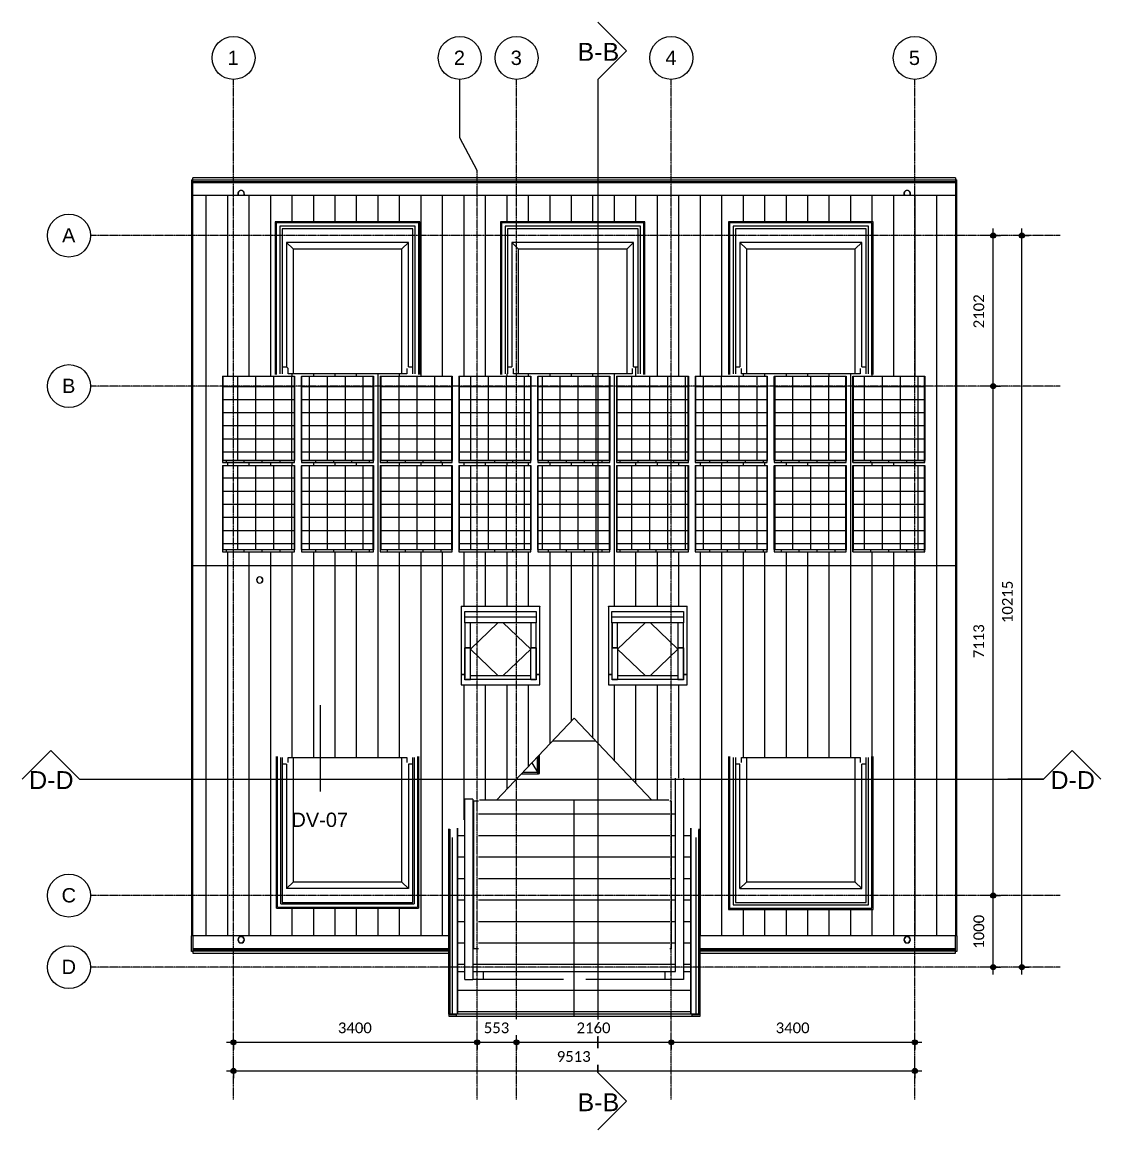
# Model space of a CAD drawing. Header units: millimetres. Extents: x -7971 to 7092, y -1411 to 14056.
import ezdxf

# ---------------------------------------------------------------- set-up
doc = ezdxf.new("R2010")
doc.units = ezdxf.units.MM
doc.linetypes.add('grid', pattern=[24, 15, -3, 3, -3])
for name, color, linetype, lineweight in [('A-ANNO-DIMS', 211, 'Continuous', 9), ('A-ANNO-DIMS-100', 211, 'Continuous', 9), ('A-DETL-MBND', 5, 'Continuous', 9), ('A-FLOR', 192, 'Continuous', 9), ('A-GENM', 13, 'Continuous', 9), ('A-GLAZ', 151, 'Continuous', 9), ('A-ROOF', 132, 'Continuous', 9), ('A-ROOF-OTLN', 132, 'Continuous', 9), ('A-ROOF-PATT', 132, 'Continuous', 9), ('A-WALL', 113, 'Continuous', 9), ('G-ANNO-SYMB', 111, 'Continuous', 9), ('S-COLS', 52, 'Continuous', 9), ('S-GRID', 1, 'Continuous', 9), ('S-GRID-IDEN', 1, 'Continuous', 9)]:
    doc.layers.add(name, color=color, linetype=linetype, lineweight=lineweight)
doc.styles.add('Arial', font='arial.ttf', dxfattribs={"height": 200})
doc.styles.add('Arial_1', font='arial.ttf', dxfattribs={"height": 250})
doc.styles.add('Calibri', font='calibri.ttf', dxfattribs={"height": 150})
doc.dimstyles.new('00_BR_maatvoering_1_5mm', dxfattribs={"dimscale": 304.8, "dimtxt": 176.602264, "dimasz": 0.918635, "dimexe": 0.328084, "dimexo": 0.0625, "dimgap": 0.229659, "dimtad": 1, "dimdec": 0, "dimzin": 0, "dimdsep": 46, "dimtxsty": 'Calibri', "dimblk1": 'DOTSMALL', "dimblk2": 'DOTSMALL', "dimsah": 1, "dimcen": 0.09, "dimdle": 0.328084, "dimazin": 0, "dimtfac": 1, "dimtdec": 4, "dimtix": 1, "dimtmove": 0, "dimatfit": 3, "dimfxl": 0.328084, "dimfxlon": 1, "dimtvp": 1, "dimtfill": 1, "dimtolj": 1, "dimtzin": 0, "dimarcsym": 2})

# ---------------------------------------------------------------- blocks, each defined once
blk = doc.blocks.new('Zonnepaneel - Zonnepaneel gebouw 1000x1600-406884-Dakaanzicht')
at = {"layer": 'A-GENM'}
h = blk.add_hatch(dxfattribs=at)
h.set_pattern_fill('FP_2', color=256, style=0, pattern_type=2)
h.set_pattern_definition([(270, (3630.52, 8523.85), (250, 2e-14), []), (0, (3630.52, 8523.85), (0, 182.838), [])])
h.paths.add_polyline_path([(4634, 7937), (4634, 9111), (3628, 9111), (3628, 7937), (4229, 7937)])
h.paths.add_polyline_path([(4631, 7939), (3631, 7939), (3631, 9109), (4631, 9109), (4631, 8162)])
h = blk.add_hatch(dxfattribs=at)
h.set_pattern_fill('FP_3', color=256, style=0, pattern_type=2)
h.set_pattern_definition([(0, (4542.9, 8604.8), (0, 182.838), []), (90, (4542.9, 8604.8), (-250, 2e-14), [])])
h.paths.add_polyline_path([(4631, 7939), (4631, 9109), (3631, 9109), (3631, 7939), (4229, 7939)])
h = blk.add_hatch(dxfattribs=at)
h.set_pattern_fill('FP_1', color=256, style=0, pattern_type=2)
h.set_pattern_definition([(0, (3630.52, 7936.58), (0, 170.5), []), (90, (3630.52, 7936.58), (-250, 2e-14), [])])
h.paths.add_polyline_path([(4634, 7909), (4634, 7937), (3628, 7937), (3628, 7909), (4229, 7909)])
for p, q in [((3628, 9111), (4634, 9111)), ((3628, 9111), (3628, 7937)), ((4631, 9109), (3631, 9109)), ((3631, 7939), (3631, 9109)), ((4631, 9109), (3631, 9109)), ((3631, 9109), (3631, 7939)), ((4631, 7939), (4631, 9109)), ((4631, 7939), (4631, 9109)), ((4634, 9111), (4634, 7937)), ((4634, 7937), (3628, 7937)), ((3628, 7937), (3628, 7909)), ((3628, 7909), (4634, 7909)), ((3631, 7939), (4631, 7939)), ((3631, 7939), (4631, 7939)), ((4634, 7909), (4634, 7937))]:
    blk.add_line(p, q, dxfattribs=at)
blk = doc.blocks.new('28_EB_HWA_grote slag - TRON60x2_5-2568815-Dakaanzicht')
at = {"layer": 'A-DETL-MBND'}
for radius, start, end in [(45, 50.8296, 180), (42.5, 48.16, 180), (42.5, 180, 311.84), (45, 180, 309.1704)]:
    blk.add_arc((-127, 0), radius, start, end, dxfattribs=at)
blk = doc.blocks.new('28_EB_HWA_grote slag - TRON60x2_5-2568840-Dakaanzicht')
at = {"layer": 'A-DETL-MBND'}
for radius, start, end in [(45, 360, 180), (42.5, 0, 180), (42.5, 180, 0), (45, 180, 360)]:
    blk.add_arc((-127, 0), radius, start, end, dxfattribs=at)
blk = doc.blocks.new('28_EB_HWA_grote slag - TRON60x2_5-V1-Dakaanzicht')
at = {"layer": 'A-DETL-MBND'}
for radius, start, end in [(45, 50.8296, 180), (42.5, 48.16, 180), (42.5, 180, 310.6525), (45, 180, 309.1704)]:
    blk.add_arc((-127, 0), radius, start, end, dxfattribs=at)
blk = doc.blocks.new('roof-windowsveluxgglintegra---de - Default-2137562-Dakaanzicht')
at = {"layer": 'A-GLAZ'}
for p, q in [((-1841, 5901), (-741, 5901)), ((-1841, 5901), (-1841, 5898)), ((-741, 5898), (-1841, 5898)), ((-1841, 5898), (-1841, 4947)), ((-741, 5901), (-741, 5898)), ((-741, 4947), (-741, 5898)), ((-1791, 5825), (-791, 5825)), ((-1791, 5746), (-1791, 5825)), ((-1791, 5669), (-1791, 5746)), ((-791, 5746), (-1791, 5746)), ((-791, 5825), (-791, 5746)), ((-791, 5746), (-791, 5669)), ((-1791, 5669), (-1791, 4896)), ((-791, 5669), (-1791, 5669)), ((-1788, 5669), (-1788, 5321)), ((-1329, 5669), (-1712, 5302)), ((-1712, 5321), (-1712, 5669)), ((-1253, 5669), (-869, 5302)), ((-869, 5669), (-869, 5321)), ((-793, 5321), (-793, 5669)), ((-791, 4896), (-791, 5669)), ((-1788, 5321), (-1712, 5321)), ((-1788, 4884), (-1788, 5321)), ((-1712, 5321), (-1788, 5321)), ((-1712, 4884), (-1712, 5321)), ((-1712, 5299), (-1329, 4933)), ((-869, 5299), (-1252, 4933)), ((-869, 5321), (-793, 5321)), ((-869, 4884), (-869, 5321)), ((-793, 5321), (-869, 5321)), ((-793, 5321), (-793, 4884)), ((-1841, 4947), (-1791, 4947)), ((-1791, 4947), (-1841, 4947)), ((-1841, 4947), (-1841, 4801)), ((-1841, 4801), (-741, 4801)), ((-1788, 4896), (-1791, 4896)), ((-1788, 4872), (-1788, 4884)), ((-1788, 4884), (-1712, 4884)), ((-1712, 4872), (-1788, 4872)), ((-869, 4930), (-1712, 4930)), ((-1712, 4884), (-1712, 4872)), ((-869, 4876), (-1712, 4876)), ((-869, 4872), (-869, 4884)), ((-869, 4884), (-793, 4884)), ((-793, 4872), (-869, 4872)), ((-791, 4896), (-793, 4896)), ((-793, 4884), (-793, 4872)), ((-791, 4947), (-741, 4947)), ((-741, 4947), (-791, 4947)), ((-741, 4801), (-741, 4947))]:
    blk.add_line(p, q, dxfattribs=at)
blk = doc.blocks.new('roof-windowsveluxgglintegra---de - Default-2137839-Dakaanzicht')
at = {"layer": 'A-GLAZ'}
for p, q in [((215, 5901), (1315, 5901)), ((215, 5898), (215, 5901)), ((1315, 5898), (215, 5898)), ((215, 5898), (215, 4947)), ((1315, 5898), (1315, 5901)), ((1315, 4947), (1315, 5898)), ((265, 5825), (1265, 5825)), ((265, 5746), (265, 5825)), ((265, 5669), (265, 5746)), ((1265, 5746), (265, 5746)), ((1265, 5825), (1265, 5746)), ((1265, 5746), (1265, 5669)), ((265, 5669), (265, 4896)), ((1265, 5669), (265, 5669)), ((268, 5669), (268, 5321)), ((727, 5669), (343, 5302)), ((343, 5321), (343, 5669)), ((803, 5669), (1187, 5302)), ((1187, 5669), (1187, 5321)), ((1262, 5321), (1262, 5669)), ((1265, 4896), (1265, 5669)), ((268, 5321), (343, 5321)), ((268, 4884), (268, 5321)), ((343, 5321), (268, 5321)), ((343, 5321), (343, 4884)), ((343, 5299), (727, 4933)), ((1187, 5299), (803, 4933)), ((1187, 5321), (1262, 5321)), ((1187, 5321), (1187, 4884)), ((1262, 5321), (1187, 5321)), ((1262, 5321), (1262, 4884)), ((215, 4947), (265, 4947)), ((265, 4947), (215, 4947)), ((215, 4947), (215, 4801)), ((215, 4801), (1315, 4801)), ((268, 4896), (265, 4896)), ((268, 4872), (268, 4884)), ((268, 4884), (343, 4884)), ((343, 4872), (268, 4872)), ((1187, 4930), (343, 4930)), ((343, 4884), (343, 4872)), ((1187, 4876), (343, 4876)), ((1187, 4884), (1262, 4884)), ((1187, 4872), (1187, 4884)), ((1262, 4872), (1187, 4872)), ((1265, 4896), (1262, 4896)), ((1262, 4884), (1262, 4872)), ((1265, 4947), (1315, 4947)), ((1315, 4947), (1265, 4947)), ((1315, 4801), (1315, 4947))]:
    blk.add_line(p, q, dxfattribs=at)
blk = doc.blocks.new('28_EB_HWA_grote slag - TRON60x2_5-V2-Dakaanzicht')
at = {"layer": 'A-DETL-MBND'}
for radius, start, end in [(45, 360, 180), (45, 180, 360), (42.5, 0, 180), (42.5, 180, 360)]:
    blk.add_arc((-127, 0), radius, start, end, dxfattribs=at)
blk = doc.blocks.new('73_EA_Standaard_kledingkast_IKEA - 600x900x2600-502647-Dakaanzicht')
at = {"layer": 'A-DETL-MBND'}
for p, q in [((582, 229), (582, 18)), ((600, 18), (600, 247)), ((618, 5), (618, 266)), ((365, 0), (600, 0)), ((600, 18), (382, 18)), ((511, 154), (600, 0)), ((582, 18), (600, 18)), ((600, 0), (600, 18)), ((600, 5), (618, 5))]:
    blk.add_line(p, q, dxfattribs=at)
blk = doc.blocks.new('Grid - r_3_0mm-1753543-Dakaanzicht')
at = {"layer": 'S-GRID-IDEN'}
blk.add_circle((0, 0), 3, dxfattribs=at)
blk = doc.blocks.new('Section - gesloten pijl _ viewname _ sheetnumber-464714-Dakaanzicht')
at = {"layer": 'G-ANNO-SYMB'}
for p, q in [((-4, 4), (-8, 0)), ((0, 0), (-4, 4)), ((0, 0), (5, 0))]:
    blk.add_line(p, q, dxfattribs=at)
blk = doc.blocks.new('DIMBLOCK1-Dakaanzicht')
at = {"layer": 'A-ANNO-DIMS-100'}
h = blk.add_hatch(color=256, dxfattribs=at)
edge = h.paths.add_edge_path()
edge.add_arc((-5019, -189), 35, 0, 360)
h = blk.add_hatch(color=256, dxfattribs=at)
edge = h.paths.add_edge_path()
edge.add_arc((-1619, -189), 35, 0, 360)
for p, q in [((-5019, -189), (-5019, -89)), ((-1619, -189), (-1619, -89)), ((-5119, -189), (-1619, -189)), ((-5019, -189), (-5019, -289)), ((-1619, -189), (-1619, -289))]:
    blk.add_line(p, q, dxfattribs=at)
for centre in [(-5019, -189), (-1619, -189)]:
    blk.add_circle(centre, 35, dxfattribs=at)
at = {"layer": 'A-ANNO-DIMS-100', "color": 0, "insert": (-3562, 88), "char_height": 150, "width": 583.66, "attachment_point": 1, "line_spacing_factor": 1.158048, "style": 'Calibri', "bg_fill": 3, "box_fill_scale": 1.25, "bg_fill_color": 256, "bg_fill_true_color": 13158600, "bg_fill_transparency": 0}
blk.add_mtext('3400', dxfattribs=at)
blk = doc.blocks.new('_DotSmall')
at = {"color": 0, "linetype": 'ByBlock', "const_width": 0.5}
blk.add_lwpolyline([(-0.0625, 0, 1), (0.0625, 0, 1)], format="xyb", close=True, dxfattribs=at)
blk = doc.blocks.new('DIMBLOCK2-Dakaanzicht')
at = {"layer": 'A-ANNO-DIMS-100'}
h = blk.add_hatch(color=256, dxfattribs=at)
edge = h.paths.add_edge_path()
edge.add_arc((-1619, -189), 35, 0, 360)
h = blk.add_hatch(color=256, dxfattribs=at)
edge = h.paths.add_edge_path()
edge.add_arc((-1066, -189), 35, 0, 360)
for p, q in [((-1619, -189), (-1619, -89)), ((-1066, -189), (-1066, -89)), ((-1619, -189), (-1066, -189)), ((-1619, -189), (-1619, -289)), ((-1066, -189), (-1066, -289))]:
    blk.add_line(p, q, dxfattribs=at)
for centre in [(-1619, -189), (-1066, -189)]:
    blk.add_circle(centre, 35, dxfattribs=at)
at = {"layer": 'A-ANNO-DIMS-100', "color": 0, "insert": (-1525, 88), "char_height": 150, "width": 437.74, "attachment_point": 1, "line_spacing_factor": 1.158048, "style": 'Calibri', "bg_fill": 3, "box_fill_scale": 1.25, "bg_fill_color": 256, "bg_fill_true_color": 13158600, "bg_fill_transparency": 0}
blk.add_mtext('553', dxfattribs=at)
blk = doc.blocks.new('DIMBLOCK3-Dakaanzicht')
at = {"layer": 'A-ANNO-DIMS-100'}
h = blk.add_hatch(color=256, dxfattribs=at)
edge = h.paths.add_edge_path()
edge.add_arc((-1066, -189), 35, 0, 360)
h = blk.add_hatch(color=256, dxfattribs=at)
edge = h.paths.add_edge_path()
edge.add_arc((1094, -189), 35, 0, 360)
for p, q in [((-1066, -189), (-1066, -89)), ((1094, -189), (1094, -89)), ((-1066, -189), (1094, -189)), ((-1066, -189), (-1066, -289)), ((1094, -189), (1094, -289))]:
    blk.add_line(p, q, dxfattribs=at)
for centre in [(-1066, -189), (1094, -189)]:
    blk.add_circle(centre, 35, dxfattribs=at)
at = {"layer": 'A-ANNO-DIMS-100', "color": 0, "insert": (-229, 88), "char_height": 150, "width": 583.66, "attachment_point": 1, "line_spacing_factor": 1.158048, "style": 'Calibri', "bg_fill": 3, "box_fill_scale": 1.25, "bg_fill_color": 256, "bg_fill_true_color": 13158600, "bg_fill_transparency": 0}
blk.add_mtext('2160', dxfattribs=at)
blk = doc.blocks.new('DIMBLOCK4-Dakaanzicht')
at = {"layer": 'A-ANNO-DIMS-100'}
h = blk.add_hatch(color=256, dxfattribs=at)
edge = h.paths.add_edge_path()
edge.add_arc((1094, -189), 35, 0, 360)
h = blk.add_hatch(color=256, dxfattribs=at)
edge = h.paths.add_edge_path()
edge.add_arc((4494, -189), 35, 0, 360)
for p, q in [((1094, -189), (1094, -89)), ((4494, -189), (4494, -89)), ((1094, -189), (4594, -189)), ((1094, -189), (1094, -289)), ((4494, -189), (4494, -289))]:
    blk.add_line(p, q, dxfattribs=at)
for centre in [(1094, -189), (4494, -189)]:
    blk.add_circle(centre, 35, dxfattribs=at)
at = {"layer": 'A-ANNO-DIMS-100', "color": 0, "insert": (2551, 88), "char_height": 150, "width": 583.66, "attachment_point": 1, "line_spacing_factor": 1.158048, "style": 'Calibri', "bg_fill": 3, "box_fill_scale": 1.25, "bg_fill_color": 256, "bg_fill_true_color": 13158600, "bg_fill_transparency": 0}
blk.add_mtext('3400', dxfattribs=at)
blk = doc.blocks.new('DIMBLOCK5-Dakaanzicht')
at = {"layer": 'A-ANNO-DIMS-100'}
h = blk.add_hatch(color=256, dxfattribs=at)
edge = h.paths.add_edge_path()
edge.add_arc((-5019, -589), 35, 0, 360)
h = blk.add_hatch(color=256, dxfattribs=at)
edge = h.paths.add_edge_path()
edge.add_arc((4494, -589), 35, 0, 360)
for p, q in [((-5119, -589), (4594, -589)), ((-5019, -589), (-5019, -489)), ((-5019, -589), (-5019, -689)), ((4494, -589), (4494, -489)), ((4494, -589), (4494, -689))]:
    blk.add_line(p, q, dxfattribs=at)
for centre in [(-5019, -589), (4494, -589)]:
    blk.add_circle(centre, 35, dxfattribs=at)
at = {"layer": 'A-ANNO-DIMS-100', "color": 0, "insert": (-506, -312), "char_height": 150, "width": 583.66, "attachment_point": 1, "line_spacing_factor": 1.158048, "style": 'Calibri', "bg_fill": 3, "box_fill_scale": 1.25, "bg_fill_color": 256, "bg_fill_true_color": 13158600, "bg_fill_transparency": 0}
blk.add_mtext('9513', dxfattribs=at)
blk = doc.blocks.new('DIMBLOCK6-Dakaanzicht')
at = {"layer": 'A-ANNO-DIMS-100'}
h = blk.add_hatch(color=256, dxfattribs=at)
edge = h.paths.add_edge_path()
edge.add_arc((5590, 1860), 35, 0, 360)
h = blk.add_hatch(color=256, dxfattribs=at)
edge = h.paths.add_edge_path()
edge.add_arc((5590, 860), 35, 0, 360)
for p, q in [((5590, 1860), (5490, 1860)), ((5590, 760), (5590, 1860)), ((5590, 1860), (5690, 1860)), ((5590, 860), (5490, 860)), ((5590, 860), (5690, 860))]:
    blk.add_line(p, q, dxfattribs=at)
for centre in [(5590, 1860), (5590, 860)]:
    blk.add_circle(centre, 35, dxfattribs=at)
at = {"layer": 'A-ANNO-DIMS-100', "color": 0, "insert": (5312, 1117), "char_height": 150, "width": 583.66, "attachment_point": 1, "rotation": 90, "line_spacing_factor": 1.158048, "style": 'Calibri', "bg_fill": 3, "box_fill_scale": 1.25, "bg_fill_color": 256, "bg_fill_true_color": 13158600, "bg_fill_transparency": 0}
blk.add_mtext('1000', dxfattribs=at)
blk = doc.blocks.new('DIMBLOCK7-Dakaanzicht')
at = {"layer": 'A-ANNO-DIMS-100'}
h = blk.add_hatch(color=256, dxfattribs=at)
edge = h.paths.add_edge_path()
edge.add_arc((5590, 8973), 35, 0, 360)
h = blk.add_hatch(color=256, dxfattribs=at)
edge = h.paths.add_edge_path()
edge.add_arc((5590, 1860), 35, 0, 360)
for p, q in [((5590, 8973), (5490, 8973)), ((5590, 1860), (5590, 8973)), ((5590, 8973), (5690, 8973)), ((5590, 1860), (5490, 1860)), ((5590, 1860), (5690, 1860))]:
    blk.add_line(p, q, dxfattribs=at)
for centre in [(5590, 8973), (5590, 1860)]:
    blk.add_circle(centre, 35, dxfattribs=at)
at = {"layer": 'A-ANNO-DIMS-100', "color": 0, "insert": (5312, 5174), "char_height": 150, "width": 583.66, "attachment_point": 1, "rotation": 90, "line_spacing_factor": 1.158048, "style": 'Calibri', "bg_fill": 3, "box_fill_scale": 1.25, "bg_fill_color": 256, "bg_fill_true_color": 13158600, "bg_fill_transparency": 0}
blk.add_mtext('7113', dxfattribs=at)
blk = doc.blocks.new('DIMBLOCK8-Dakaanzicht')
at = {"layer": 'A-ANNO-DIMS-100'}
h = blk.add_hatch(color=256, dxfattribs=at)
edge = h.paths.add_edge_path()
edge.add_arc((5590, 11075), 35, 0, 360)
h = blk.add_hatch(color=256, dxfattribs=at)
edge = h.paths.add_edge_path()
edge.add_arc((5590, 8973), 35, 0, 360)
for p, q in [((5590, 8973), (5590, 11175)), ((5590, 11075), (5490, 11075)), ((5590, 11075), (5690, 11075)), ((5590, 8973), (5490, 8973)), ((5590, 8973), (5690, 8973))]:
    blk.add_line(p, q, dxfattribs=at)
for centre in [(5590, 11075), (5590, 8973)]:
    blk.add_circle(centre, 35, dxfattribs=at)
at = {"layer": 'A-ANNO-DIMS-100', "color": 0, "insert": (5312, 9781), "char_height": 150, "width": 583.66, "attachment_point": 1, "rotation": 90, "line_spacing_factor": 1.158048, "style": 'Calibri', "bg_fill": 3, "box_fill_scale": 1.25, "bg_fill_color": 256, "bg_fill_true_color": 13158600, "bg_fill_transparency": 0}
blk.add_mtext('2102', dxfattribs=at)
blk = doc.blocks.new('DIMBLOCK9-Dakaanzicht')
at = {"layer": 'A-ANNO-DIMS-100'}
h = blk.add_hatch(color=256, dxfattribs=at)
edge = h.paths.add_edge_path()
edge.add_arc((5990, 11075), 35, 0, 360)
h = blk.add_hatch(color=256, dxfattribs=at)
edge = h.paths.add_edge_path()
edge.add_arc((5990, 860), 35, 0, 360)
for p, q in [((5990, 760), (5990, 11175)), ((5990, 11075), (5890, 11075)), ((5990, 11075), (6090, 11075)), ((5990, 860), (5890, 860)), ((5990, 860), (6090, 860))]:
    blk.add_line(p, q, dxfattribs=at)
for centre in [(5990, 11075), (5990, 860)]:
    blk.add_circle(centre, 35, dxfattribs=at)
at = {"layer": 'A-ANNO-DIMS-100', "color": 0, "insert": (5712, 5664), "char_height": 150, "width": 729.57, "attachment_point": 1, "rotation": 90, "line_spacing_factor": 1.158048, "style": 'Calibri', "bg_fill": 3, "box_fill_scale": 1.25, "bg_fill_color": 256, "bg_fill_true_color": 13158600, "bg_fill_transparency": 0}
blk.add_mtext('10215', dxfattribs=at)
blk = doc.blocks.new('Detail View - gesloten pijl _ viewname _ sheetnumber-1753502-Dakaanzicht')
at = {"layer": 'G-ANNO-SYMB'}
blk.add_line((0, 0), (5, 0), dxfattribs=at)

msp = doc.modelspace()

# ---------------------------------------------------------------- hatches: boundary and pattern name
at = {"layer": 'A-ROOF-PATT'}
h = msp.add_hatch(dxfattribs=at)
h.set_pattern_fill('FP_4', color=256, style=0, pattern_type=2)
h.set_pattern_definition([(270, (0, 4745.2), (300, 2e-14), [])])
h.paths.add_polyline_path([(5062.1, 6467.8), (5062.1, 11633.8), (-5587.6, 11633.8), (-5587.6, 6467.8), (4633.5, 6467.8)])
h.paths.add_polyline_path([(3977, 6661.6), (3627.5, 6661.6), (3627.5, 7863.4), (4633.5, 7863.4), (4633.5, 6661.6), (4229.1, 6661.6)])
h.paths.add_polyline_path([(2527.5, 6661.6), (2527.5, 7863.4), (3533.5, 7863.4), (3533.5, 6661.6), (2530.5, 6661.6)])
h.paths.add_polyline_path([(1459.5, 6661.6), (1427.5, 6661.6), (1427.5, 7863.4), (2433.5, 7863.4), (2433.5, 6661.6), (1462.5, 6661.6)])
h.paths.add_polyline_path([(362.5, 6661.6), (327.5, 6661.6), (327.5, 7863.4), (1333.5, 7863.4), (1333.5, 6661.6), (1202.9, 6661.6)])
h.paths.add_polyline_path([(230.5, 6661.6), (-772.5, 6661.6), (-772.5, 7863.4), (233.5, 7863.4), (233.5, 6661.6)])
h.paths.add_polyline_path([(-1872.5, 6661.6), (-1872.5, 7863.4), (-866.5, 7863.4), (-866.5, 6661.6), (-1869.5, 6661.6)])
h.paths.add_polyline_path([(-4849.5, 6661.6), (-5172.5, 6661.6), (-5172.5, 7863.4), (-4166.5, 7863.4), (-4166.5, 6661.6), (-4201.5, 6661.6)])
h.paths.add_polyline_path([(-2832, 6661.6), (-2972.5, 6661.6), (-2972.5, 7863.4), (-1966.5, 7863.4), (-1966.5, 6661.6), (-2327.6, 6661.6)])
h.paths.add_polyline_path([(-3840.7, 6661.6), (-4072.5, 6661.6), (-4072.5, 7863.4), (-3066.5, 7863.4), (-3066.5, 6661.6), (-3336.4, 6661.6)])
h.paths.add_polyline_path([(1427.5, 7909.3), (1427.5, 9111.1), (2433.5, 9111.1), (2433.5, 7909.3), (1430.5, 7909.3)])
h.paths.add_polyline_path([(2527.5, 7909.3), (2527.5, 9111.1), (3533.5, 9111.1), (3533.5, 7909.3), (2530.5, 7909.3)])
h.paths.add_polyline_path([(3627.5, 7909.3), (3627.5, 9111.1), (4633.5, 9111.1), (4633.5, 7909.3), (3630.5, 7909.3)])
h.paths.add_polyline_path([(-58, 7909.3), (-772.5, 7909.3), (-772.5, 9111.1), (233.5, 9111.1), (233.5, 7909.3), (68.1, 7909.3)])
h.paths.add_polyline_path([(1202.9, 7909.3), (327.5, 7909.3), (327.5, 9111.1), (1333.5, 9111.1), (1333.5, 7909.3), (1298.5, 7909.3)])
h.paths.add_polyline_path([(-1318.9, 7909.3), (-1872.5, 7909.3), (-1872.5, 9111.1), (-866.5, 9111.1), (-866.5, 7909.3), (-1192.8, 7909.3)])
h.paths.add_polyline_path([(-4345.1, 7909.3), (-5172.5, 7909.3), (-5172.5, 9111.1), (-4166.5, 9111.1), (-4166.5, 7909.3), (-4201.5, 7909.3)])
h.paths.add_polyline_path([(-4072.5, 7909.3), (-4072.5, 9111.1), (-3066.5, 9111.1), (-3066.5, 7909.3), (-4069.5, 7909.3)])
h.paths.add_polyline_path([(-1966.5, 7909.3), (-2972.5, 7909.3), (-2972.5, 9111.1), (-1966.5, 9111.1), (-1966.5, 7913.5)])
h.paths.add_polyline_path([(711.2, 9133.8), (711.2, 9145.6), (662.7, 9145.6), (662.7, 9147.2), (629.2, 9147.2), (629.2, 9242.7), (567.2, 9242.7), (545.2, 9219.1), (545.2, 9145.4), (-1110.8, 9145.4), (-1110.8, 9219.1), (-1132.8, 9242.7), (-1194.8, 9242.7), (-1194.8, 9147.2), (-1228.3, 9147.2), (-1228.3, 9145.6), (-1276.8, 9145.4), (-1276.8, 9133.8), (-1291.8, 9133.8), (-1291.8, 11268.8), (726.2, 11268.8), (726.2, 9133.8)])
h.paths.add_polyline_path([(1893.2, 9133.8), (1893.2, 11268.8), (3911.2, 11268.8), (3911.2, 9133.8), (3896.2, 9133.8), (3896.2, 9145.6), (3847.7, 9145.6), (3847.7, 9147.2), (3814.2, 9147.2), (3814.2, 9242.7), (3752.2, 9242.7), (3730.2, 9219.1), (3730.2, 9145.4), (2074.2, 9145.4), (2074.2, 9219.1), (2052.2, 9242.7), (1990.2, 9242.7), (1990.2, 9147.2), (1956.7, 9147.2), (1956.7, 9145.6), (1908.2, 9145.4), (1908.2, 9133.8)])
h.paths.add_polyline_path([(-4421.8, 9133.8), (-4436.8, 9133.8), (-4436.8, 11268.8), (-2418.8, 11268.8), (-2418.8, 9133.8), (-2433.8, 9133.8), (-2433.8, 9145.6), (-2482.3, 9145.6), (-2482.3, 9147.2), (-2515.8, 9147.2), (-2515.8, 9242.7), (-2577.8, 9242.7), (-2599.8, 9219.1), (-2599.8, 9145.4), (-4255.8, 9145.4), (-4255.8, 9219.1), (-4277.8, 9242.7), (-4339.8, 9242.7), (-4339.8, 9147.2), (-4373.3, 9147.2), (-4373.3, 9145.6), (-4421.8, 9145.6)])
h = msp.add_hatch(dxfattribs=at)
h.set_pattern_fill('FP_5', color=256, style=0, pattern_type=2)
h.set_pattern_definition([(90, (0, 1271.46), (-300, 2e-14), [])])
h.paths.add_polyline_path([(4733.5, 1301.9), (5062.1, 1301.9), (5062.1, 6467.8), (-5587.6, 6467.8), (-5587.6, 1301.9), (-2014.3, 1301.9), (-2014.3, 2789.9), (-1992, 2789.1), (-1992, 2759.5), (-1961.1, 2672.9), (-1892.4, 2672.9), (-1892.4, 2803.5), (-1889.3, 2803.5), (-1789.3, 2931.3), (-1789.3, 3204.3), (-1679.3, 3204.3), (-1679.3, 3071.9), (-1665.5, 3089.4), (-1665.5, 3176.3), (-1597.5, 3176.3), (-1584.3, 3193.2), (-1346.7, 3193.2), (-262.8, 4335.1), (821.2, 3193.2), (1058.8, 3193.2), (1072, 3176.3), (1093.7, 3176.3), (1093.7, 3148.5), (1153.7, 3071.8), (1153.7, 3498), (1263.7, 3498), (1263.7, 2931.2), (1363.7, 2803.5), (1366.9, 2803.5), (1366.9, 2672.9), (1435.5, 2672.9), (1473.6, 2779.6), (1476, 2779.6), (1476, 2789.9), (1497.1, 2789.1), (1497.1, 1301.9), (4481.3, 1301.9)])
h.paths.add_polyline_path([(3740.2, 1666.9), (1893.2, 1666.9), (1893.2, 3801.8), (1908.2, 3801.8), (1908.2, 3790), (1956.7, 3790), (1956.7, 3788.4), (1990.2, 3788.4), (1990.2, 3693), (2052.3, 3693), (2074.2, 3716.6), (2074.2, 3790.2), (3730.2, 3790.2), (3730.2, 3716.5), (3752.2, 3693), (3814.2, 3693), (3814.2, 3788.4), (3847.7, 3788.4), (3847.7, 3790), (3896.2, 3790), (3896.2, 3801.8), (3911.2, 3801.8), (3911.2, 1666.9), (3847.7, 1666.9)])
h.paths.add_polyline_path([(-3357.9, 1682.9), (-4420.8, 1682.9), (-4420.8, 3801.8), (-4405.8, 3801.8), (-4405.8, 3790), (-4357.3, 3790), (-4357.3, 3788.4), (-4339.8, 3788.4), (-4339.8, 3693), (-4277.7, 3693), (-4255.8, 3716.6), (-4255.8, 3790.2), (-2599.8, 3790.2), (-2599.8, 3716.6), (-2577.8, 3693), (-2515.8, 3693), (-2515.8, 3788.4), (-2498.3, 3788.4), (-2498.3, 3790), (-2449.8, 3790), (-2449.8, 3801.8), (-2434.8, 3801.8), (-2434.8, 1682.9), (-3336.4, 1682.9)])
h.paths.add_polyline_path([(342, 4800.8), (215.1, 4800.8), (215.1, 5901.3), (1315.1, 5901.3), (1315.1, 4800.8), (698.6, 4800.8)])
h.paths.add_polyline_path([(-1713.8, 4800.8), (-1840.7, 4800.8), (-1840.7, 5901.3), (-740.7, 5901.3), (-740.7, 4800.8), (-1361.1, 4800.8)])
h.paths.add_polyline_path([(-4652.8, 6222.4), (-4675, 6228.4), (-4691.3, 6244.6), (-4697.2, 6266.9), (-4691.3, 6289.1), (-4674, 6305.6), (-4652.8, 6311.3), (-4630.5, 6305.4), (-4614, 6288.1), (-4608.3, 6266.9), (-4614.3, 6244.6), (-4631.5, 6228.1), (-4648.3, 6223.6)])
h.paths.add_polyline_path([(-4652.8, 6224.4), (-4630.5, 6231.1), (-4616, 6245.6), (-4610.3, 6266.9), (-4617, 6289.1), (-4631.5, 6303.6), (-4652.8, 6309.3), (-4675, 6302.6), (-4689.5, 6288.1), (-4695.2, 6266.9), (-4688.5, 6244.6), (-4674, 6230.1), (-4667.5, 6228.4)])
h = msp.add_hatch(dxfattribs=at)
h.set_pattern_fill('FP_6', color=256, style=0, pattern_type=2)
h.set_pattern_definition([(0, (-789.75, 0), (0, 300), [])])
h.paths.add_polyline_path([(-1889.3, 800.4), (-1789.3, 800.4), (-1789.3, 2931.3), (-1889.3, 2803.5), (-1889.3, 1037.3)])
h.paths.add_polyline_path([(-1066.7, 800.4), (-262.8, 800.4), (-262.8, 3193.2), (-1584.3, 3193.2), (-1597.5, 3176.3), (-1597.5, 1116.9), (-1665.5, 1116.9), (-1665.5, 3089.4), (-1679.3, 3071.9), (-1679.3, 800.4), (-1318.9, 800.4)])
h = msp.add_hatch(dxfattribs=at)
h.set_pattern_fill('FP_7', color=256, style=0, pattern_type=2)
h.set_pattern_definition([(180, (481.35, 0), (-4e-14, -300), [])])
h.paths.add_polyline_path([(-262.8, 800.4), (1153.7, 800.4), (1153.7, 3071.8), (1093.7, 3148.5), (1093.7, 1116.9), (1072, 1116.9), (1072, 3176.3), (1058.8, 3193.2), (-262.8, 3193.2), (-262.8, 1892.2)])
h.paths.add_polyline_path([(1363.7, 800.4), (1363.7, 2803.5), (1263.7, 2931.2), (1263.7, 800.4)])
h = msp.add_hatch(dxfattribs=at)
h.set_pattern_fill('FP_8', color=256, style=0, pattern_type=2)
h.set_pattern_definition([(0, (-783.13, -60), (0, 300), [])])
h.paths.add_polyline_path([(-1889.3, 202.4), (-262.8, 202.4), (-262.8, 800.4), (-410.9, 800.4), (-410.9, 690.4), (-1789.3, 690.4), (-1789.3, 800.4), (-1889.3, 800.4), (-1889.3, 202.9)])
h = msp.add_hatch(dxfattribs=at)
h.set_pattern_fill('FP_9', color=256, style=0, pattern_type=2)
h.set_pattern_definition([(180, (474.72, -60), (-4e-14, -300), [])])
h.paths.add_polyline_path([(1002.7, 202.4), (1363.7, 202.4), (1363.7, 800.4), (1263.7, 800.4), (1263.7, 690.4), (-99.8, 690.4), (-99.8, 800.4), (-262.8, 800.4), (-262.8, 202.4), (-99.8, 202.4)])

# ---------------------------------------------------------------- linework, layer by layer
at = {"layer": 'A-DETL-MBND'}
for p, q in [((-5606.6, 11855.8), (-5587.6, 11855.8)), ((-5606.6, 11855.8), (-5606.6, 11635.7)), ((5062.1, 11880.3), (-5587.6, 11880.3)), ((-5587.6, 11635.7), (-5587.6, 11880.3)), ((-5587.6, 11853.2), (5062.1, 11853.2)), ((5062.1, 11828.1), (-5587.6, 11828.1)), ((5062.1, 11814.3), (-5587.6, 11814.3)), ((5062.1, 11880.3), (5062.1, 11635.7)), ((5062.1, 11854.7), (5081.1, 11854.7)), ((5081.1, 11635.7), (5081.1, 11854.7)), ((-4187.8, 10888.8), (-2667.8, 10888.8)), ((-4187.8, 10888.8), (-4187.8, 9145.4)), ((-2667.8, 9145.4), (-2667.8, 10888.8)), ((-1042.8, 10888.8), (477.2, 10888.8)), ((-1042.8, 10888.8), (-1042.8, 9145.4)), ((477.2, 9145.4), (477.2, 10888.8)), ((2142.2, 10888.8), (3662.2, 10888.8)), ((2142.2, 10888.8), (2142.2, 9145.4)), ((3662.2, 9145.4), (3662.2, 10888.8)), ((-4339.8, 9242.7), (-4277.7, 9242.7)), ((-2577.8, 9242.7), (-2515.8, 9242.7)), ((-1194.8, 9242.7), (-1132.8, 9242.7)), ((567.2, 9242.7), (629.2, 9242.7)), ((1990.2, 9242.7), (2052.2, 9242.7)), ((3752.2, 9242.7), (3814.2, 9242.7)), ((-4187.8, 3790.2), (-4187.8, 2046.9)), ((-2667.8, 2046.9), (-2667.8, 3790.2)), ((2142.2, 3790.2), (2142.2, 2046.9)), ((3662.2, 2046.9), (3662.2, 3790.2)), ((-4277.7, 3693), (-4339.8, 3693)), ((-2515.8, 3693), (-2577.8, 3693)), ((2052.3, 3693), (1990.2, 3693)), ((3814.2, 3693), (3752.2, 3693)), ((1153.7, 800.4), (1153.7, 3498)), ((1263.7, 3498), (1263.7, 800.4)), ((-1789.3, 690.4), (-1789.3, 3204.3)), ((-1679.3, 3204.3), (-1789.3, 3204.3)), ((-1679.3, 3204.3), (-1679.3, 690.4)), ((-1665.5, 1116.9), (-1665.5, 3176.3)), ((-1597.5, 3176.3), (-1665.5, 3176.3)), ((1093.7, 3176.3), (1072, 3176.3)), ((1093.7, 3176.3), (1093.7, 1116.9)), ((-2014.3, 202.9), (-2014.3, 2789.9)), ((-2001.6, 202.9), (-2001.6, 2789.9)), ((-1992, 196.4), (-1992, 2789.1)), ((-1892.4, 202.9), (-1892.4, 2803.5)), ((-1889.3, 202.9), (-1889.3, 2803.5)), ((1363.7, 2803.5), (1363.7, 202.4)), ((1366.9, 2803.5), (1366.9, 202.4)), ((1476, 2789.9), (1476, 202.4)), ((1488.7, 2789.9), (1488.7, 202.4)), ((1497.1, 177.4), (1497.1, 2789.1)), ((-1961.1, 202.9), (-1961.1, 2672.9)), ((1435.5, 2672.9), (1435.5, 202.4)), ((1473.6, 2779.6), (1473.6, 202.4)), ((-2667.8, 2046.9), (-4187.8, 2046.9)), ((3662.2, 2046.9), (2142.2, 2046.9)), ((-5606.6, 1081), (-5606.6, 1300)), ((-5587.6, 1300), (-5587.6, 1055.3)), ((5062.1, 1055.3), (5062.1, 1300)), ((5081.1, 1300), (5081.1, 1081)), ((-5587.6, 1121.3), (-2014.3, 1121.3)), ((-5587.6, 1107.6), (-2014.3, 1107.6)), ((-1597.5, 1116.9), (-1665.5, 1116.9)), ((1093.7, 1116.9), (1072, 1116.9)), ((1497.1, 1121.3), (5062.1, 1121.3)), ((1497.1, 1107.6), (5062.1, 1107.6)), ((-5587.6, 1081), (-5606.6, 1081)), ((-2014.3, 1082.4), (-5587.6, 1082.4)), ((-5587.6, 1055.3), (-2014.3, 1055.3)), ((5062.1, 1082.4), (1497.1, 1082.4)), ((1497.1, 1055.3), (5062.1, 1055.3)), ((5081.1, 1081), (5062.1, 1081)), ((-1789.3, 690.4), (-1679.3, 690.4)), ((-2001.6, 202.9), (-2014.3, 202.9)), ((-2011, 202.9), (-2011, 177.4)), ((-2011, 177.4), (-1907.5, 177.4)), ((-1889.3, 202.9), (-1992, 202.9)), ((-1907.5, 196.4), (-1992, 196.4)), ((1488.7, 202.4), (1382, 202.4)), ((1478.1, 196.4), (1382, 196.4)), ((1382, 177.4), (1497.1, 177.4)), ((1478.1, 202.4), (1478.1, 196.4))]:
    msp.add_line(p, q, dxfattribs=at)
at = {"layer": 'A-FLOR'}
msp.add_line((-559.9, 4022.1), (34.4, 4022.1), dxfattribs=at)
at = {"layer": 'A-ROOF'}
for p, q in [((5062.1, 11633.8), (-5587.6, 11633.8)), ((-4255.8, 9219.1), (-4277.8, 9242.7)), ((-4255.8, 9145.4), (-4255.8, 9219.1)), ((-2599.8, 9145.4), (-4255.8, 9145.4)), ((-2599.8, 9219.1), (-2599.8, 9145.4)), ((-1110.8, 9145.4), (-1110.8, 9219.1)), ((545.2, 9145.4), (-1110.8, 9145.4)), ((545.2, 9219.1), (545.2, 9145.4)), ((2074.2, 9145.4), (2074.2, 9219.1)), ((3730.2, 9145.4), (2074.2, 9145.4)), ((3730.2, 9219.1), (3730.2, 9145.4)), ((-5587.6, 6467.8), (5062.1, 6467.8)), ((-1346.7, 3193.2), (-262.8, 4335.1)), ((-262.8, 4335.1), (821.2, 3193.2)), ((-4255.8, 3790.2), (-2599.8, 3790.2)), ((-4255.8, 3716.6), (-4255.8, 3790.2)), ((-2599.8, 3790.2), (-2599.8, 3716.6)), ((2074.2, 3790.2), (3730.2, 3790.2)), ((2074.2, 3716.6), (2074.2, 3790.2)), ((3730.2, 3790.2), (3730.2, 3716.5)), ((1058.8, 3193.2), (-1584.3, 3193.2)), ((-262.8, 202.4), (-262.8, 3193.2)), ((-5587.6, 1301.9), (-2014.3, 1301.9)), ((1497.1, 1301.9), (5062.1, 1301.9)), ((-1889.3, 800.4), (-1789.3, 800.4)), ((-475.1, 800.4), (-35.5, 800.4)), ((1263.7, 800.4), (1363.7, 800.4))]:
    msp.add_line(p, q, dxfattribs=at)
at = {"layer": 'A-ROOF-OTLN'}
for p, q in [((-5606.6, 11635.7), (-5587.6, 11635.7)), ((-5606.6, 11635.7), (-5606.6, 1300)), ((-5587.6, 1300), (-5587.6, 11635.7)), ((5062.1, 11635.7), (5081.1, 11635.7)), ((5062.1, 11635.7), (5062.1, 1300)), ((5081.1, 1300), (5081.1, 11635.7)), ((-2418.8, 11268.8), (-4436.8, 11268.8)), ((-4436.8, 11268.8), (-4436.8, 9133.8)), ((-2433.8, 11253.8), (-4421.8, 11253.8)), ((-4421.8, 11253.8), (-4421.8, 9133.8)), ((-2482.3, 11205.3), (-4373.3, 11205.3)), ((-4373.3, 11205.3), (-4373.3, 9145.6)), ((-2515.8, 11171.8), (-4339.8, 11171.8)), ((-4339.8, 11171.8), (-4339.8, 9147.2)), ((-2515.8, 9147.2), (-2515.8, 11171.8)), ((-2482.3, 9145.4), (-2482.3, 11205.3)), ((-2433.8, 9133.8), (-2433.8, 11253.8)), ((-2418.8, 9133.8), (-2418.8, 11268.8)), ((726.2, 11268.8), (-1291.8, 11268.8)), ((-1291.8, 11268.8), (-1291.8, 9133.8)), ((711.2, 11253.8), (-1276.8, 11253.8)), ((-1276.8, 11253.8), (-1276.8, 9133.8)), ((662.7, 11205.3), (-1228.3, 11205.3)), ((-1228.3, 11205.3), (-1228.3, 9145.4)), ((629.2, 11171.8), (-1194.8, 11171.8)), ((-1194.8, 11171.8), (-1194.8, 9147.2)), ((629.2, 9147.2), (629.2, 11171.8)), ((662.7, 9145.4), (662.7, 11205.3)), ((711.2, 9133.8), (711.2, 11253.8)), ((726.2, 9133.8), (726.2, 11268.8)), ((3911.2, 11268.8), (1893.2, 11268.8)), ((1893.2, 11268.8), (1893.2, 9133.8)), ((3896.2, 11253.8), (1908.2, 11253.8)), ((1908.2, 11253.8), (1908.2, 9133.8)), ((3847.7, 11205.3), (1956.7, 11205.3)), ((1956.7, 11205.3), (1956.7, 9145.4)), ((3814.2, 11171.8), (1990.2, 11171.8)), ((1990.2, 11171.8), (1990.2, 9147.2)), ((3814.2, 9147.2), (3814.2, 11171.8)), ((3847.7, 9145.6), (3847.7, 11205.3)), ((3896.2, 9133.8), (3896.2, 11253.8)), ((3911.2, 9133.8), (3911.2, 11268.8)), ((-4187.8, 10888.8), (-4277.8, 10978.8)), ((-2577.8, 10978.8), (-4277.8, 10978.8)), ((-4277.8, 10978.8), (-4277.8, 9242.7)), ((-2667.8, 10888.8), (-2577.8, 10978.8)), ((-2577.8, 9242.7), (-2577.8, 10978.8)), ((-1132.8, 10978.8), (-1042.8, 10888.8)), ((-1132.8, 10978.8), (-1132.8, 9242.7)), ((567.2, 10978.8), (-1132.8, 10978.8)), ((567.2, 10978.8), (477.2, 10888.8)), ((567.2, 9242.7), (567.2, 10978.8)), ((2142.2, 10888.8), (2052.2, 10978.8)), ((3752.2, 10978.8), (2052.2, 10978.8)), ((2052.2, 10978.8), (2052.2, 9242.7)), ((3662.2, 10888.8), (3752.2, 10978.8)), ((3752.2, 9242.7), (3752.2, 10978.8)), ((-5606.6, 6467.8), (-5587.6, 6467.8)), ((5081.1, 6467.8), (5062.1, 6467.8)), ((-4420.8, 1682.9), (-4420.8, 3801.8)), ((-4405.8, 1697.9), (-4405.8, 3801.8)), ((-4357.3, 1746.4), (-4357.3, 3790)), ((-4339.8, 3788.4), (-4339.8, 1763.9)), ((-2515.8, 1763.9), (-2515.8, 3788.4)), ((-2498.3, 3790), (-2498.3, 1746.4)), ((-2449.8, 3801.8), (-2449.8, 1697.9)), ((-2434.8, 3801.8), (-2434.8, 1682.9)), ((1893.2, 3801.8), (1893.2, 1666.9)), ((1908.2, 3801.8), (1908.2, 1681.9)), ((1956.7, 3790), (1956.7, 1730.4)), ((1990.2, 3788.4), (1990.2, 1763.9)), ((3814.2, 1763.9), (3814.2, 3788.4)), ((3847.7, 1730.4), (3847.7, 3790)), ((3896.2, 1681.9), (3896.2, 3801.8)), ((3911.2, 1666.9), (3911.2, 3801.8)), ((-4277.8, 3693), (-4277.8, 1956.9)), ((-2577.8, 3693), (-2577.8, 1956.9)), ((2052.2, 1956.9), (2052.2, 3693)), ((3752.2, 1956.9), (3752.2, 3693)), ((-4277.8, 1956.9), (-4187.8, 2046.9)), ((-2577.8, 1956.9), (-2667.8, 2046.9)), ((2142.2, 2046.9), (2052.2, 1956.9)), ((3662.2, 2046.9), (3752.2, 1956.9)), ((-2577.8, 1956.9), (-4277.8, 1956.9)), ((2052.2, 1956.9), (3752.2, 1956.9)), ((-4357.3, 1746.4), (-2498.3, 1746.4)), ((-4339.8, 1763.9), (-2515.8, 1763.9)), ((1956.7, 1730.4), (3847.7, 1730.4)), ((1990.2, 1763.9), (3814.2, 1763.9)), ((-4420.8, 1682.9), (-2434.8, 1682.9)), ((-4405.8, 1697.9), (-2449.8, 1697.9)), ((1893.2, 1666.9), (3911.2, 1666.9)), ((1908.2, 1681.9), (3896.2, 1681.9)), ((-5587.6, 1300), (-5606.6, 1300)), ((5081.1, 1300), (5062.1, 1300)), ((-1907.5, 177.4), (-1907.5, 202.4)), ((1382, 202.4), (-1907.5, 202.4)), ((-1907.5, 177.4), (1382, 177.4)), ((-262.8, 177.4), (-262.8, 202.4)), ((1382, 202.4), (1382, 177.4))]:
    msp.add_line(p, q, dxfattribs=at)
at = {"layer": 'A-WALL'}
for p, q in [((-1679.3, 800.4), (-475.1, 800.4)), ((-1531.4, 800.4), (-1531.4, 690.4)), ((-35.5, 800.4), (1153.7, 800.4)), ((1002.7, 800.4), (1002.7, 690.4)), ((1263.7, 800.4), (1263.7, 690.4)), ((-410.9, 690.4), (-1679.3, 690.4)), ((1263.7, 690.4), (-99.8, 690.4))]:
    msp.add_line(p, q, dxfattribs=at)
at = {"layer": 'G-ANNO-SYMB'}
for p, q in [((67.2, 13255.8), (67.2, -611.2)), ((-3806.2, 3313.5), (-3806.2, 4516.5)), ((-7170.6, 3486.7), (6291.7, 3486.7))]:
    msp.add_line(p, q, dxfattribs=at)
at = {"layer": 'S-COLS'}
for radius, start, end in [(44.4, 0, 180), (44.5, 180, 360), (42.5, 0, 180), (42.5, 180, 0)]:
    msp.add_arc((-4652.8, 6266.9), radius, start, end, dxfattribs=at)
at = {"layer": 'S-GRID', "linetype": 'grid'}
for p, q in [((-5019.2, -988.7), (-5019.2, 13256.3)), ((-1066.3, -988.7), (-1066.3, 13256.3)), ((1093.7, -988.7), (1093.7, 13256.3)), ((4493.7, -988.7), (4493.7, 13256.3)), ((-1619.3, -988.7), (-1619.3, 11986.3)), ((6521.6, 11075.3), (-7016.6, 11075.3)), ((6521.6, 8973.5), (-7016.6, 8973.5)), ((6521.6, 1860.4), (-7016.6, 1860.4)), ((6521.6, 860.4), (-7016.6, 860.4))]:
    msp.add_line(p, q, dxfattribs=at)
at = {"layer": 'S-GRID'}
for p, q in [((-1860.2, 12442.2), (-1860.2, 13256.3)), ((-1619.3, 11986.3), (-1860.2, 12442.2))]:
    msp.add_line(p, q, dxfattribs=at)

# ---------------------------------------------------------------- block references
at = {"layer": 'A-DETL-MBND'}
for name, p, rotation in [('28_EB_HWA_grote slag - TRON60x2_5-2568815-Dakaanzicht', (-4912.7, 11535.3), 269.9999999999996), ('28_EB_HWA_grote slag - TRON60x2_5-V1-Dakaanzicht', (4387.2, 11535.3), 269.9999999999996), ('28_EB_HWA_grote slag - TRON60x2_5-2568840-Dakaanzicht', (-4912.7, 1370.4), 89.9999999999999), ('28_EB_HWA_grote slag - TRON60x2_5-V2-Dakaanzicht', (4387.2, 1370.4), 90.00000000000011)]:
    msp.add_blockref(name, p, dxfattribs=dict(at, rotation=rotation))
msp.add_blockref('73_EA_Standaard_kledingkast_IKEA - 600x900x2600-502647-Dakaanzicht', (-1362.8, 3560.9), dxfattribs=at)
at = {"layer": 'A-GENM'}
for p in [(-8800, 0), (-7700, 0), (-6600, 0), (-5500, 0), (-4400, 0), (-3300, 0), (-2200, 0), (-1100, 0), (0, 0), (0, 0), (-8800, -1247.7), (-7700, -1247.7), (-6600, -1247.7), (-5500, -1247.7), (-4400, -1247.7), (-3300, -1247.7), (-2200, -1247.7), (-1100, -1247.7), (0, -1247.7)]:
    msp.add_blockref('Zonnepaneel - Zonnepaneel gebouw 1000x1600-406884-Dakaanzicht', p, dxfattribs=at)
at = {"layer": 'A-GLAZ'}
for name in ['roof-windowsveluxgglintegra---de - Default-2137562-Dakaanzicht', 'roof-windowsveluxgglintegra---de - Default-2137839-Dakaanzicht']:
    msp.add_blockref(name, (0, 0), dxfattribs=at)
at = {"layer": 'G-ANNO-SYMB', "xscale": 99.99999999999993, "yscale": 99.99999999999993, "zscale": 99.99999999999993}
for name, p, rotation in [('Section - gesloten pijl _ viewname _ sheetnumber-464714-Dakaanzicht', (67.2, 13255.8), 269.9999999999996), ('Detail View - gesloten pijl _ viewname _ sheetnumber-1753502-Dakaanzicht', (-3806.2, 3313.5), 90)]:
    msp.add_blockref(name, p, dxfattribs=dict(at, rotation=rotation))
msp.add_blockref('Section - gesloten pijl _ viewname _ sheetnumber-464714-Dakaanzicht', (-7170.6, 3486.7), dxfattribs=at)
at = {"layer": 'G-ANNO-SYMB', "extrusion": (0, 0, -1), "xscale": 99.99999999999993, "yscale": 99.99999999999993, "zscale": 99.99999999999993}
msp.add_blockref('Section - gesloten pijl _ viewname _ sheetnumber-464714-Dakaanzicht', (-6291.7, 3486.7), dxfattribs=at)
at = {"layer": 'G-ANNO-SYMB', "extrusion": (0, 0, -1), "xscale": 99.99999999999993, "yscale": 99.99999999999993, "zscale": 99.99999999999993, "rotation": 90.00000000000053}
msp.add_blockref('Section - gesloten pijl _ viewname _ sheetnumber-464714-Dakaanzicht', (-67.2, -611.2), dxfattribs=at)
at = {"layer": 'S-GRID-IDEN', "xscale": 99.99999999999993, "yscale": 99.99999999999993, "zscale": 99.99999999999993}
for p in [(-5019.2, 13556.3), (-1860.2, 13556.3), (-1066.3, 13556.3), (1093.7, 13556.3), (4493.7, 13556.3)]:
    msp.add_blockref('Grid - r_3_0mm-1753543-Dakaanzicht', p, dxfattribs=at)
at = {"layer": 'S-GRID-IDEN', "xscale": 99.99999999999993, "yscale": 99.99999999999993, "zscale": 99.99999999999993, "rotation": 89.99999999999982}
for p in [(-7316.6, 11075.3), (-7316.6, 8973.5), (-7316.6, 1860.4), (-7316.6, 860.4)]:
    msp.add_blockref('Grid - r_3_0mm-1753543-Dakaanzicht', p, dxfattribs=at)

# ---------------------------------------------------------------- texts
at = {"layer": 'G-ANNO-SYMB', "attachment_point": 1}
for s, insert, char_height, width, style in [('B-B', (-215.8, 13766.5), 250, 705.485, 'Arial_1'), ('D-D', (-7873.6, 3597.4), 250, 753.586, 'Arial_1'), ('D-D', (6388.7, 3597.4), 250, 753.586, 'Arial_1'), ('DV-07', (-4211.2, 3018.3), 200, 978.059, 'Arial'), ('B-B', (-215.8, -900.5), 250, 705.485, 'Arial_1')]:
    msp.add_mtext(s, dxfattribs=dict(at, insert=insert, char_height=char_height, width=width, style=style))
at = {"layer": 'S-GRID-IDEN', "char_height": 200, "attachment_point": 1, "style": 'Arial'}
for s, insert, width in [('1', (-5101.9, 13657.8), 192.405), ('2', (-1942.8, 13657.8), 192.405), ('3', (-1148.9, 13657.8), 192.405), ('4', (1011.1, 13657.8), 192.405), ('5', (4411.1, 13657.8), 192.405), ('A', (-7413.5, 11179.2), 232.489), ('B', (-7413.5, 9077.4), 232.489), ('C', (-7420, 1964.3), 248.523), ('D', (-7420, 964.3), 248.523)]:
    msp.add_mtext(s, dxfattribs=dict(at, insert=insert, width=width))

# ---------------------------------------------------------------- next in the draw order: dimensions: what is measured, and where the dimension line sits
at = {"layer": 'A-ANNO-DIMS'}
dim = msp.add_linear_dim(base=(5589.9, 1860.4), p1=(5489.9, 860.4), p2=(5489.9, 1860.4), angle=90, dimstyle='00_BR_maatvoering_1_5mm', override={"dimpost": '<>', "dimfxl": 1000}, dxfattribs=at)
dim.commit()
dim.dimension.update_dxf_attribs({"geometry": 'DIMBLOCK6-Dakaanzicht', "text_midpoint": (5443.1, 1360.4)})
dim = msp.add_linear_dim(base=(-1619.3, -189.5), p1=(-5019.2, -89.5), p2=(-1619.3, -89.5), dimstyle='00_BR_maatvoering_1_5mm', override={"dimpost": '<>', "dimfxl": 3399.975193}, dxfattribs=at)
dim.commit()
dim.dimension.update_dxf_attribs({"geometry": 'DIMBLOCK1-Dakaanzicht', "text_midpoint": (-3319.2, -42.6)})

# ---------------------------------------------------------------- next in the draw order: dimensions: what is measured, and where the dimension line sits
dim = msp.add_linear_dim(base=(5589.9, 8973.5), p1=(5489.9, 1860.4), p2=(5489.9, 8973.5), angle=90, dimstyle='00_BR_maatvoering_1_5mm', override={"dimpost": '<>', "dimfxl": 7113.109835}, dxfattribs=at)
dim.commit()
dim.dimension.update_dxf_attribs({"geometry": 'DIMBLOCK7-Dakaanzicht', "text_midpoint": (5443.1, 5416.9)})
dim = msp.add_linear_dim(base=(-1066.3, -189.5), p1=(-1619.3, -89.5), p2=(-1066.3, -89.5), dimstyle='00_BR_maatvoering_1_5mm', override={"dimpost": '<>', "dimfxl": 552.95}, dxfattribs=at)
dim.commit()
dim.dimension.update_dxf_attribs({"geometry": 'DIMBLOCK2-Dakaanzicht', "text_midpoint": (-1342.8, -42.6)})

# ---------------------------------------------------------------- next in the draw order: dimensions: what is measured, and where the dimension line sits
dim = msp.add_linear_dim(base=(5589.9, 11075.3), p1=(5489.9, 8973.5), p2=(5489.9, 11075.3), angle=90, dimstyle='00_BR_maatvoering_1_5mm', override={"dimpost": '<>', "dimfxl": 2101.790165}, dxfattribs=at)
dim.commit()
dim.dimension.update_dxf_attribs({"geometry": 'DIMBLOCK8-Dakaanzicht', "text_midpoint": (5443.1, 10024.4)})
dim = msp.add_linear_dim(base=(1093.7, -189.5), p1=(-1066.3, -89.5), p2=(1093.7, -89.5), dimstyle='00_BR_maatvoering_1_5mm', override={"dimpost": '<>', "dimfxl": 2160.009145}, dxfattribs=at)
dim.commit()
dim.dimension.update_dxf_attribs({"geometry": 'DIMBLOCK3-Dakaanzicht', "text_midpoint": (13.7, -42.6)})

# ---------------------------------------------------------------- next in the draw order: dimensions: what is measured, and where the dimension line sits
dim = msp.add_linear_dim(base=(5989.9, 11075.3), p1=(5889.9, 860.4), p2=(5889.9, 11075.3), angle=90, dimstyle='00_BR_maatvoering_1_5mm', override={"dimpost": '<>', "dimfxl": 10214.9}, dxfattribs=at)
dim.commit()
dim.dimension.update_dxf_attribs({"geometry": 'DIMBLOCK9-Dakaanzicht', "text_midpoint": (5843.1, 5967.8)})
dim = msp.add_linear_dim(base=(4493.7, -189.5), p1=(1093.7, -89.5), p2=(4493.7, -89.5), dimstyle='00_BR_maatvoering_1_5mm', override={"dimpost": '<>', "dimfxl": 3400.040855}, dxfattribs=at)
dim.commit()
dim.dimension.update_dxf_attribs({"geometry": 'DIMBLOCK4-Dakaanzicht', "text_midpoint": (2793.7, -42.6)})

# ---------------------------------------------------------------- next in the draw order: dimensions: what is measured, and where the dimension line sits
dim = msp.add_linear_dim(base=(4493.7, -589.5), p1=(-5019.2, -489.5), p2=(4493.7, -489.5), dimstyle='00_BR_maatvoering_1_5mm', override={"dimpost": '<>', "dimfxl": 9512.975193}, dxfattribs=at)
dim.commit()
dim.dimension.update_dxf_attribs({"geometry": 'DIMBLOCK5-Dakaanzicht', "text_midpoint": (-262.7, -442.6)})

doc.saveas('drawing.dxf')
